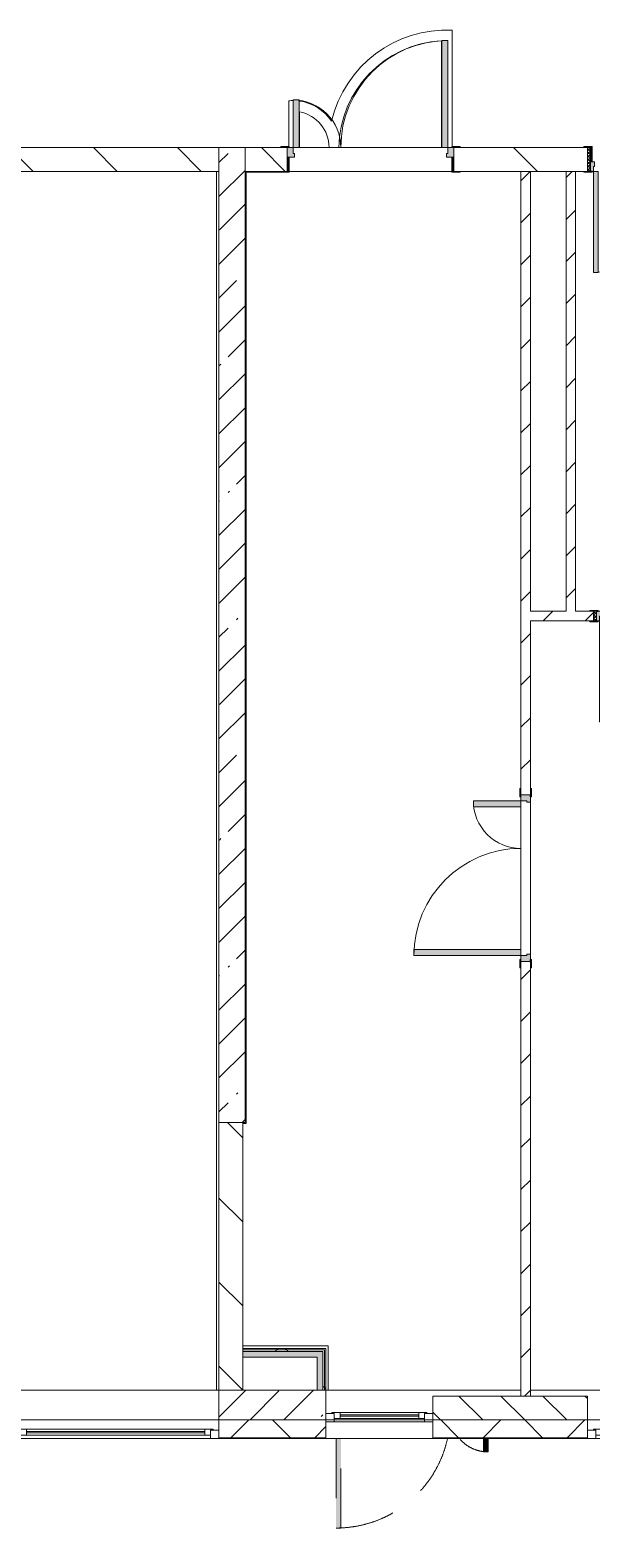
# Model space of a CAD drawing. Header units: millimetres. Extents: x -3917 to 185442, y -8553 to 29000.
# Drawn here: x 163972 to 168692, y -1010 to 11589 of the extents above; entities that cross this region are included whole.
import ezdxf

# ---------------------------------------------------------------- set-up
doc = ezdxf.new("R2010")
doc.units = ezdxf.units.MM
doc.linetypes.add('200_ШТРИХ__ш1_п0_6_', pattern=[800, 500, -300])
for name, color, linetype, lineweight in [('A-DETL-MBND-1', 7, '200_ШТРИХ__ш1_п0_6_', 9), ('A-GLAZ-2', 7, 'Continuous', 5), ('A-WALL', 7, 'Continuous', 9), ('A-WALL-4', 7, 'Continuous', 5), ('I-WALL-4', 7, 'Continuous', 5), ('S-COLS-4', 7, 'Continuous', 5)]:
    doc.layers.add(name, color=color, linetype=linetype, lineweight=lineweight)
for name, color, linetype, lineweight, true_color in [('A-DOOR-1', 7, 'Continuous', 5, 0xaaaaaa), ('A-DOOR-2', 7, 'Continuous', 5, 0xe2e2e2), ('A-DOOR-FRAM-1', 7, 'Continuous', 5, 0xe2e2e2), ('A-DOOR-FRAM-2', 7, 'Continuous', 5, 0xaaaaaa), ('A-FLOR-2', 7, 'Continuous', 5, 0xaaaaaa), ('I-WALL-3', 7, 'Continuous', 9, 0xe7e7e7)]:
    doc.layers.add(name, color=color, linetype=linetype, lineweight=lineweight, true_color=true_color)
pattern_1 = [(135, (58431.5, 0), (-353.5534, -353.5534), [])]
pattern_2 = [(45, (58431.52, 0), (-176.7767, 176.7767), [])]
pattern_3 = [(45, (58431.5, 0), (-285.1231, 285.1231), []), (45, (58716.64, 0), (-285.1231, 285.1231), [504.031, -100.806, 16.764, -84.042])]
pattern_4 = [(45, (58431.5, 0), (-530.33, 530.33), []), (135, (58431.5, 0), (-530.33, -530.33), [])]

# ---------------------------------------------------------------- blocks, each defined once
blk = doc.blocks.new('120_Окно_СКБ_1Ст - 120_Окно_СКБ_1Ст 900х2500_h_ с форточкой-22876038-2_10_1_птичка')
at = {"layer": 'A-GLAZ-2'}
for p, q in [((-450, -127), (-450, -57)), ((-450, -57), (-380, -57)), ((450, -57), (-450, -57)), ((-380, -57), (-380, -127)), ((380, -87), (-380, -87)), ((-380, -87), (-380, -127)), ((-330, -137), (-330, -87)), ((-330, -107), (330, -107)), ((330, -117), (-330, -117)), ((330, -137), (330, -87)), ((380, -127), (380, -57)), ((380, -57), (450, -57)), ((380, -127), (380, -87)), ((450, -57), (450, -127)), ((-380, -127), (-450, -127)), ((-450, -127), (-400, -127)), ((-380, -127), (-400, -127)), ((-400, -127), (-400, -137)), ((-400, -137), (400, -137)), ((400, -137), (-400, -137)), ((450, -127), (380, -127)), ((400, -127), (380, -127)), ((400, -127), (450, -127)), ((400, -137), (400, -127))]:
    blk.add_line(p, q, dxfattribs=at)
blk = doc.blocks.new('110_Дверь_СКБ_2Ст - Д-2а_л_ Из коридора на лестницу-32216062-2_10_1_птичка')
at = {"layer": 'A-DOOR-2'}
for points in [[(612.5, 100), (662.5, 100), (662.5, 1000), (612.5, 1000), (612.5, 721)], [(-587.5, 100), (-587.5, 500), (-637.5, 500), (-637.5, 100)], [(712.5, -100), (712.5, 20), (697.5, 20), (697.5, -100)]]:
    blk.add_hatch(color=256, dxfattribs=at).paths.add_polyline_path(points)
h = blk.add_hatch(color=256, dxfattribs=at)
h.paths.add_polyline_path([(652.5, 20), (712.5, 20), (712.5, 100), (662.5, 100), (662.5, 50), (652.5, 50)])
h.paths.add_polyline_path([(-687.5, 20), (-627.5, 20), (-627.5, 50), (-637.5, 50), (-637.5, 100), (-687.5, 100)])
at = {"layer": 'A-DOOR-FRAM-1'}
for points in [[(-672.5, 100), (-672.5, 108), (-742.5, 108), (-742.5, 100)], [(-672.5, -100), (-672.5, 20), (-687.5, 20), (-687.5, -100)], [(767.5, 100), (767.5, 108), (697.5, 108), (697.5, 100)], [(-672.5, -108), (-672.5, -100), (-742.5, -100), (-742.5, -108)], [(767.5, -108), (767.5, -100), (697.5, -100), (697.5, -108)]]:
    blk.add_hatch(color=256, dxfattribs=at).paths.add_polyline_path(points)
at = {"layer": 'A-DOOR-1'}
for p, q in [((662.5, 1000), (612.5, 1000)), ((612.5, 1000), (612.5, 100)), ((662.5, 100), (662.5, 1000)), ((-637.5, 500), (-637.5, 100)), ((-587.5, 500), (-637.5, 500)), ((-587.5, 100), (-587.5, 500)), ((-637.5, 100), (-587.5, 100)), ((612.5, 100), (662.5, 100))]:
    blk.add_line(p, q, dxfattribs=at)
for centre, radius, start, end in [((662.5, 100), 900, 90, 180), ((-637.5, 100), 400, 360, 90)]:
    blk.add_arc(centre, radius, start, end, dxfattribs=at)
at = {"layer": 'A-DOOR-FRAM-2'}
for p, q in [((-672.5, 108), (-742.5, 108)), ((-742.5, 108), (-742.5, 100)), ((-742.5, 100), (-672.5, 100)), ((-637.5, 100), (-687.5, 100)), ((-687.5, 100), (-687.5, 20)), ((-687.5, 20), (-627.5, 20)), ((-672.5, 20), (-687.5, 20)), ((-687.5, 20), (-687.5, -100)), ((-672.5, 100), (-672.5, 108)), ((-672.5, -100), (-672.5, 20)), ((-637.5, 50), (-637.5, 100)), ((-627.5, 50), (-637.5, 50)), ((-627.5, 20), (-627.5, 50)), ((662.5, 50), (652.5, 50)), ((652.5, 50), (652.5, 20)), ((652.5, 20), (712.5, 20)), ((662.5, 100), (662.5, 50)), ((712.5, 100), (662.5, 100)), ((767.5, 108), (697.5, 108)), ((697.5, 108), (697.5, 100)), ((697.5, 100), (767.5, 100)), ((712.5, 20), (697.5, 20)), ((697.5, 20), (697.5, -100)), ((712.5, 20), (712.5, 100)), ((712.5, -100), (712.5, 20)), ((767.5, 100), (767.5, 108)), ((-672.5, -100), (-742.5, -100)), ((-742.5, -100), (-742.5, -108)), ((-742.5, -108), (-672.5, -108)), ((-687.5, -100), (-672.5, -100)), ((-672.5, -108), (-672.5, -100)), ((697.5, -100), (712.5, -100)), ((767.5, -100), (697.5, -100)), ((697.5, -100), (697.5, -108)), ((697.5, -108), (767.5, -108)), ((767.5, -108), (767.5, -100))]:
    blk.add_line(p, q, dxfattribs=at)
blk = doc.blocks.new('110_Дверь_СКБ_1Ст_Внутренняя1 - Д-8 950x2100h_охрана-V152-2_10_1_птичка')
at = {"layer": 'A-DOOR-1'}
h = blk.add_hatch(dxfattribs=at)
h.set_pattern_fill('FP_128', color=256, style=0, pattern_type=2)
h.set_pattern_definition([(135, (1826.41, 164.685), (-14.14214, -14.14214), []), (225, (1826.41, 164.685), (14.14214, -14.14214), [])])
h.paths.add_polyline_path([(487.5, 100), (462.5, 100), (462.5, -100), (487.5, -100)])
at = {"layer": 'A-DOOR-2'}
h = blk.add_hatch(color=256, dxfattribs=at)
h.paths.add_polyline_path([(437.5, 100), (437.5, 60), (427.5, 60), (427.5, 20), (462.5, 20), (461.2, 100)])
h.paths.add_polyline_path([(-437.5, 100), (-437.5, 20), (-402.5, 20), (-402.5, 60), (-412.5, 60), (-412.5, 100)])
at = {"layer": 'A-DOOR-FRAM-1'}
for points in [[(397.5, 950), (397.5, 100), (437.5, 100), (437.5, 950)], [(-422.5, 108), (-492.5, 108), (-492.5, 100), (-422.5, 100)], [(-422.5, 20), (-437.5, 20), (-437.5, -100), (-422.5, -100)], [(461.2, 108), (447.5, 108), (447.5, 100), (517.5, 100), (517.5, 108)], [(461.2, 20), (447.5, 20), (447.5, -100), (462.5, -100), (462.5, 20)], [(-422.5, -100), (-492.5, -100), (-492.5, -108), (-422.5, -108)], [(517.5, -100), (447.5, -100), (447.5, -108), (517.5, -108)]]:
    blk.add_hatch(color=256, dxfattribs=at).paths.add_polyline_path(points)
at = {"layer": 'A-DOOR-FRAM-2'}
h = blk.add_hatch(dxfattribs=at)
h.set_pattern_fill('FP_129', color=256, style=0, pattern_type=2)
h.set_pattern_definition([(45, (-296.384, 164.685), (-14.1421, 14.1421), []), (135, (-296.384, 164.685), (-14.1421, -14.1421), [])])
h.paths.add_polyline_path([(-437.5, 100), (-462.5, 100), (-462.5, -100), (-437.5, -100)])
at = {"layer": 'A-DOOR-1'}
for p, q in [((437.5, 950), (397.5, 950)), ((397.5, 950), (397.5, 100)), ((437.5, 100), (437.5, 950)), ((397.5, 100), (437.5, 100))]:
    blk.add_line(p, q, dxfattribs=at)
blk.add_arc((437.5, 100), 850, 90, 180, dxfattribs=at)
at = {"layer": 'A-DOOR-FRAM-2'}
for p, q in [((-422.5, 108), (-492.5, 108)), ((-492.5, 108), (-492.5, 100)), ((-492.5, 100), (-422.5, 100)), ((-437.5, 100), (-462.5, 100)), ((-462.5, 100), (-462.5, -100)), ((-412.5, 100), (-437.5, 100)), ((-437.5, 100), (-437.5, 20)), ((-437.5, -100), (-437.5, 100)), ((-422.5, 100), (-437.5, 100)), ((-437.5, 100), (-437.5, 99)), ((-437.5, 99), (-422.5, 99)), ((-437.5, 20), (-402.5, 20)), ((-422.5, 20), (-437.5, 20)), ((-437.5, 20), (-437.5, -100)), ((-422.5, 100), (-422.5, 108)), ((-422.5, 99), (-422.5, 100)), ((-422.5, -100), (-422.5, 20)), ((-412.5, 60), (-412.5, 100)), ((-402.5, 60), (-412.5, 60)), ((-402.5, 20), (-402.5, 60)), ((437.5, 60), (427.5, 60)), ((427.5, 60), (427.5, 20)), ((427.5, 20), (462.5, 20)), ((437.5, 100), (437.5, 60)), ((462.5, 100), (437.5, 100)), ((517.5, 108), (447.5, 108)), ((447.5, 108), (447.5, 100)), ((462.5, 100), (447.5, 100)), ((447.5, 100), (447.5, 99)), ((447.5, 100), (517.5, 100)), ((447.5, 99), (462.5, 99)), ((462.5, 20), (447.5, 20)), ((447.5, 20), (447.5, -100)), ((462.5, 20), (462.5, 100)), ((487.5, 100), (462.5, 100)), ((462.5, 100), (462.5, -100)), ((462.5, 99), (462.5, 100)), ((462.5, -100), (462.5, 20)), ((487.5, -100), (487.5, 100)), ((517.5, 100), (517.5, 108)), ((-422.5, -100), (-492.5, -100)), ((-492.5, -100), (-492.5, -108)), ((-492.5, -108), (-422.5, -108)), ((-462.5, -100), (-437.5, -100)), ((-437.5, -100), (-422.5, -100)), ((-422.5, -108), (-422.5, -100)), ((447.5, -100), (462.5, -100)), ((517.5, -100), (447.5, -100)), ((447.5, -100), (447.5, -108)), ((447.5, -108), (517.5, -108)), ((462.5, -100), (487.5, -100)), ((517.5, -108), (517.5, -100))]:
    blk.add_line(p, q, dxfattribs=at)
blk = doc.blocks.new('110_Дверь_СКБ_1Ст_Внутренняя1 - Д-8 950x2100h_охрана-V153-2_10_1_птичка')
at = {"layer": 'A-DOOR-1'}
h = blk.add_hatch(dxfattribs=at)
h.set_pattern_fill('FP_168', color=256, style=0, pattern_type=2)
h.set_pattern_definition([(135, (1826.41, 104.685), (-14.14214, -14.14214), []), (225, (1826.41, 104.685), (14.14214, -14.14214), [])])
h.paths.add_polyline_path([(487, 40), (462, 40), (462, -40), (487, -40)])
at = {"layer": 'A-DOOR-2'}
h = blk.add_hatch(color=256, dxfattribs=at)
h.paths.add_polyline_path([(437, 40), (437, 0), (427, 0), (427, -40), (462, -40), (462, 40)])
h.paths.add_polyline_path([(-413, 40), (-438, 40), (-438, -40), (-403, -40), (-403, 0), (-413, 0)])
at = {"layer": 'A-DOOR-FRAM-1'}
for points in [[(437, 890), (397, 890), (397, 40), (437, 40), (437, 67)], [(-493, 48), (-493, 40), (-423, 40), (-423, 48)], [(517, 48), (447, 48), (447, 40), (517, 40)], [(-423, -40), (-493, -40), (-493, -48), (-423, -48)], [(447, -40), (447, -48), (517, -48), (517, -40)]]:
    blk.add_hatch(color=256, dxfattribs=at).paths.add_polyline_path(points)
at = {"layer": 'A-DOOR-FRAM-2'}
h = blk.add_hatch(dxfattribs=at)
h.set_pattern_fill('FP_169', color=256, style=0, pattern_type=2)
h.set_pattern_definition([(45, (-296.384, 104.685), (-14.1421, 14.1421), []), (135, (-296.384, 104.685), (-14.1421, -14.1421), [])])
h.paths.add_polyline_path([(-438, 40), (-463, 40), (-463, -40), (-438, -40)])
at = {"layer": 'A-DOOR-1'}
for p, q in [((437, 890), (397, 890)), ((397, 890), (397, 40)), ((437, 40), (437, 890)), ((397, 40), (437, 40))]:
    blk.add_line(p, q, dxfattribs=at)
blk.add_arc((437, 40), 850, 90, 180, dxfattribs=at)
at = {"layer": 'A-DOOR-FRAM-2'}
for p, q in [((-423, 48), (-493, 48)), ((-493, 48), (-493, 40)), ((-493, 40), (-423, 40)), ((-438, 40), (-463, 40)), ((-463, 40), (-463, -40)), ((-413, 40), (-438, 40)), ((-438, 40), (-438, -40)), ((-438, -40), (-438, 40)), ((-423, 40), (-438, 40)), ((-438, 40), (-438, 39)), ((-438, 39), (-423, 39)), ((-423, 40), (-423, 48)), ((-423, 39), (-423, 40)), ((-413, 0), (-413, 40)), ((-403, 0), (-413, 0)), ((-403, -40), (-403, 0)), ((437, 0), (427, 0)), ((427, 0), (427, -40)), ((437, 40), (437, 0)), ((462, 40), (437, 40)), ((517, 48), (447, 48)), ((447, 48), (447, 40)), ((462, 40), (447, 40)), ((447, 40), (447, 39)), ((447, 40), (517, 40)), ((447, 39), (462, 39)), ((462, -40), (462, 40)), ((487, 40), (462, 40)), ((462, 40), (462, -40)), ((462, 39), (462, 40)), ((487, -40), (487, 40)), ((517, 40), (517, 48)), ((-423, -40), (-493, -40)), ((-493, -40), (-493, -48)), ((-493, -48), (-423, -48)), ((-463, -40), (-438, -40)), ((-423, -39), (-438, -39)), ((-438, -39), (-438, -40)), ((-438, -40), (-403, -40)), ((-438, -40), (-423, -40)), ((-423, -40), (-423, -39)), ((-423, -48), (-423, -40)), ((427, -40), (462, -40)), ((462, -39), (447, -39)), ((447, -39), (447, -40)), ((447, -40), (462, -40)), ((517, -40), (447, -40)), ((447, -40), (447, -48)), ((447, -48), (517, -48)), ((462, -40), (462, -39)), ((462, -40), (487, -40)), ((517, -48), (517, -40))]:
    blk.add_line(p, q, dxfattribs=at)
blk = doc.blocks.new('110_Дверь_СКБ_2Ст_Наружная - ДН-5_л__ Двухстворчатая 1350 х3800 _h_ в свету с верхним остеклением-21877029-2_10_1_птичка')
at = {"layer": 'A-DETL-MBND-1'}
for points in [[(619, 1010), (619, 258), (659, 258), (659, 1010)], [(-621, 370), (-621, 258), (-581, 258), (-581, 370)]]:
    blk.add_hatch(color=256, dxfattribs=at).paths.add_polyline_path(points)
for p, q in [((659, 1010), (619, 1010)), ((619, 1010), (619, 258)), ((659, 258), (659, 1010)), ((-621, 370), (-621, 258)), ((-581, 370), (-621, 370)), ((-581, 258), (-581, 370))]:
    blk.add_line(p, q, dxfattribs=at)
for centre, radius, start, end in [((659, 50), 960, 90, 167.443), ((-621, 50), 320, 42.2942, 90)]:
    blk.add_arc(centre, radius, start, end, dxfattribs=at)
blk = doc.blocks.new('120_Окно_СКБ_2Ст_Фрамуга сверху - 120_Окно_СКБ_2Ст_2300х2500_h_ ДОО-22877051-2_10_1_птичка')
at = {"layer": 'A-GLAZ-2'}
for p, q in [((-1150, 13), (-1150, 83)), ((-1150, 83), (-1080, 83)), ((1150, 83), (-1150, 83)), ((-1080, 13), (-1150, 13)), ((-1150, 13), (-1100, 13)), ((-1080, 13), (-1100, 13)), ((-1100, 13), (-1100, 3)), ((-1100, 3), (540, 3)), ((540, 3), (-1100, 3)), ((-1080, 83), (-1080, 13)), ((-1080, 83), (1080, 83)), ((520, 53), (-1080, 53)), ((-1080, 53), (-1080, 13)), ((-1030, 3), (-1030, 53)), ((-1030, 33), (470, 33)), ((470, 23), (-1030, 23)), ((470, 3), (470, 53)), ((520, 13), (520, 83)), ((520, 83), (590, 83)), ((520, 13), (520, 53)), ((590, 13), (520, 13)), ((540, 13), (520, 13)), ((540, 13), (570, 13)), ((540, 13), (570, 13)), ((540, 3), (540, 13)), ((590, 13), (570, 13)), ((570, 13), (570, 3)), ((570, 3), (1100, 3)), ((1100, 3), (570, 3)), ((590, 83), (590, 13)), ((1080, 53), (590, 53)), ((590, 53), (590, 13)), ((640, 3), (640, 53)), ((640, 33), (1030, 33)), ((1030, 23), (640, 23)), ((1030, 3), (1030, 53)), ((1080, 13), (1080, 83)), ((1080, 83), (1150, 83)), ((1080, 13), (1080, 53)), ((1150, 13), (1080, 13)), ((1100, 13), (1080, 13)), ((1100, 13), (1150, 13)), ((1100, 3), (1100, 13)), ((1150, 83), (1150, 13))]:
    blk.add_line(p, q, dxfattribs=at)
blk = doc.blocks.new('110_Дверь_СКБ_2Ст - Д-5_п_ Из игровой в коридор-32351726-2_10_1_птичка')
at = {"layer": 'A-DOOR-2'}
h = blk.add_hatch(color=256, dxfattribs=at)
h.paths.add_polyline_path([(712, -40), (712, 40), (652, 40), (652, 10), (662, 10), (662, -40)])
h.paths.add_polyline_path([(-628, 40), (-688, 40), (-688, -40), (-638, -40), (-638, 10), (-628, 10)])
for points in [[(-588, -440), (-588, -40), (-638, -40), (-638, -440)], [(662, -40), (612, -40), (612, -940), (662, -940)]]:
    blk.add_hatch(color=256, dxfattribs=at).paths.add_polyline_path(points)
at = {"layer": 'A-DOOR-FRAM-1'}
for points in [[(-673, 48), (-743, 48), (-743, 40), (-673, 40)], [(767, 48), (697, 48), (697, 40), (767, 40)], [(-673, -40), (-743, -40), (-743, -48), (-673, -48)], [(767, -40), (697, -40), (697, -48), (767, -48)]]:
    blk.add_hatch(color=256, dxfattribs=at).paths.add_polyline_path(points)
at = {"layer": 'A-DOOR-1'}
for p, q in [((-638, -40), (-588, -40)), ((-638, -440), (-638, -40)), ((-588, -40), (-588, -440)), ((612, -40), (662, -40)), ((612, -940), (612, -40)), ((662, -40), (662, -940)), ((-588, -440), (-638, -440)), ((662, -940), (612, -940))]:
    blk.add_line(p, q, dxfattribs=at)
for centre, radius, start, end in [((-638, -40), 400, 270, 0), ((662, -40), 900, 180, 270)]:
    blk.add_arc(centre, radius, start, end, dxfattribs=at)
at = {"layer": 'A-DOOR-FRAM-2'}
for p, q in [((-743, 48), (-673, 48)), ((-743, 40), (-743, 48)), ((-673, 40), (-743, 40)), ((-688, 40), (-628, 40)), ((-688, -40), (-688, 40)), ((-688, 40), (-673, 40)), ((-688, 39), (-688, 40)), ((-673, 39), (-688, 39)), ((-673, 48), (-673, 40)), ((-673, 40), (-673, 39)), ((-638, 10), (-638, -40)), ((-628, 10), (-638, 10)), ((-628, 40), (-628, 10)), ((652, 40), (712, 40)), ((652, 10), (652, 40)), ((662, 10), (652, 10)), ((662, -40), (662, 10)), ((697, 40), (697, 48)), ((697, 48), (767, 48)), ((697, 39), (697, 40)), ((697, 40), (712, 40)), ((767, 40), (697, 40)), ((712, 39), (697, 39)), ((712, 40), (712, -40)), ((712, 40), (712, 39)), ((767, 48), (767, 40)), ((-743, -40), (-673, -40)), ((-743, -48), (-743, -40)), ((-673, -48), (-743, -48)), ((-638, -40), (-688, -40)), ((-673, -40), (-673, -48)), ((712, -40), (662, -40)), ((697, -48), (697, -40)), ((697, -40), (767, -40)), ((767, -48), (697, -48)), ((767, -40), (767, -48))]:
    blk.add_line(p, q, dxfattribs=at)

msp = doc.modelspace()

# ---------------------------------------------------------------- hatches: boundary and pattern name
at = {"layer": 'A-WALL-4'}
h = msp.add_hatch(dxfattribs=at)
h.set_pattern_fill('FP_125', color=256, style=0, pattern_type=2)
h.set_pattern_definition([(135, (58431.52, 0), (-176.7767, -176.7767), [])])
h.paths.add_polyline_path([(180461.5, -100), (181261.5, -100), (181261.5, 100), (180461.5, 100)])
h.paths.add_polyline_path([(168590.7, -100), (168661.5, -100), (168661.5, 100), (167361.5, 100), (167361.5, -100), (168126.9, -100)])
h.paths.add_polyline_path([(177402.1, -100), (177761.5, -100), (177761.5, 100), (177261.5, 100), (177261.5, -100)])
h.paths.add_polyline_path([(172111.5, -100), (172111.5, 100), (171861.5, 100), (171861.5, -100)])
h.paths.add_polyline_path([(173011.5, -100), (174061.5, -100), (174061.5, 100), (173011.5, 100)])
h.paths.add_polyline_path([(153211.5, -100), (153211.5, 100), (152961.5, 100), (152961.5, -100)])
h.paths.add_polyline_path([(154214.1, -100), (157461.5, -100), (157460.5, 100), (154111.5, 100), (154111.5, -100)])
h.paths.add_polyline_path([(161061.5, -100), (161311.5, -100), (161311.5, 100), (161061.5, 100)])
h.paths.add_polyline_path([(163025.6, -100), (163261.5, -100), (163261.5, 100), (162211.5, 100), (162211.5, -100)])
h.paths.add_polyline_path([(159261.5, -100), (160161.5, -100), (160161.5, 100), (159261.5, 100)])
h.paths.add_polyline_path([(150967.8, -100), (151161.5, -100), (151161.5, 100), (150361.5, 100), (150361.5, -100), (150527.3, -100)])
h = msp.add_hatch(dxfattribs=at)
h.set_pattern_fill('FP_115', color=256, style=0, pattern_type=2)
h.set_pattern_definition([(45, (58431.5, 0), (-353.5534, 353.5534), []), (135, (58431.5, 0), (-353.5534, -353.5534), [])])
h.paths.add_polyline_path([(180648.5, -250), (181261.5, -250), (181261.5, -100), (180461.5, -100), (180461.5, -250)])
h.paths.add_polyline_path([(178793.4, -250), (179561.5, -250), (179561.5, -100), (178661.5, -100), (178661.5, -250)])
h.paths.add_polyline_path([(183431, -250), (183511.5, -250), (183511.5, -100), (182161.5, -100), (182161.5, -250), (182503.5, -250)])
h.paths.add_polyline_path([(170961.5, -250), (172111.5, -250), (172111.5, -100), (170961.5, -100)])
h.paths.add_polyline_path([(165808.1, -250), (166461.5, -250), (166461.5, -100), (165561.5, -100), (165561.5, -250)])
h.paths.add_polyline_path([(167361.5, -250), (168661.5, -250), (168661.5, -100), (167361.5, -100)])
h.paths.add_polyline_path([(173011.5, -250), (174061.5, -250), (174061.5, -100), (173011.5, -100)])
h.paths.add_polyline_path([(177761.5, -250), (177761.5, -100), (176361.5, -100), (176361.5, -250), (177402.1, -250)])
h.paths.add_polyline_path([(160243, -250), (161311.5, -250), (161311.5, -100), (159261.5, -100), (159261.5, -250), (160161.5, -250)])
h.paths.add_polyline_path([(162211.5, -250), (163261.5, -250), (163261.5, -100), (162211.5, -100)])
h.paths.add_polyline_path([(157461.5, -250), (158361.5, -250), (158361.5, -100), (154111.5, -100), (154111.5, -250), (157460.5, -250)])
h.paths.add_polyline_path([(152061.5, -250), (153211.5, -250), (153211.5, -100), (152061.5, -100)])
h.paths.add_polyline_path([(147641.5, -250), (149461.5, -250), (149461.5, -100), (147641.5, -100)])
h.paths.add_polyline_path([(150504.1, -250), (151161.5, -250), (151161.5, -100), (150361.5, -100), (150361.5, -250)])
at = {"layer": 'I-WALL-3'}
for points in [[(166386.5, 426), (166386.5, 476), (165761.5, 476), (165761.5, 426), (165808.1, 426)], [(166386.5, 150), (166436.5, 150), (166436.5, 476), (166386.5, 476), (166386.5, 230.5)]]:
    msp.add_hatch(color=256, dxfattribs=at).paths.add_polyline_path(points)
at = {"layer": 'I-WALL-4'}
h = msp.add_hatch(dxfattribs=at)
h.set_pattern_fill('FP_126', color=256, style=0, pattern_type=2)
h.set_pattern_definition(pattern_1)
h.paths.add_polyline_path([(163556.5, 10400), (165561.5, 10400), (165561.5, 10600), (163526.5, 10600), (163526.5, 10400)])
h.paths.add_polyline_path([(161170.5, 10400), (162076.5, 10400), (162076.5, 10600), (160041.5, 10600), (160041.5, 10400)])
h = msp.add_hatch(dxfattribs=at)
h.set_pattern_fill('FP_123', color=256, style=0, pattern_type=2)
h.set_pattern_definition(pattern_3)
h.paths.add_polyline_path([(165781.5, 2400), (165781.5, 10600), (165561.5, 10600), (165561.5, 2400)])
h = msp.add_hatch(dxfattribs=at)
h.set_pattern_fill('FP_126', color=256, style=0, pattern_type=2)
h.set_pattern_definition(pattern_1)
h.paths.add_polyline_path([(177761.5, 10400), (179641.5, 10400), (179641.5, 10600), (177761.5, 10600)])
h.paths.add_polyline_path([(165808.1, 10400), (166136.5, 10400), (166136.5, 10600), (165781.5, 10600), (165781.5, 10400)])
h.paths.add_polyline_path([(169982, 10400), (170361.5, 10400), (170361.5, 10600), (169611.5, 10600), (169611.5, 10400), (169641.5, 10400)])
h.paths.add_polyline_path([(167536.5, 10400), (168661.5, 10400), (168661.5, 10600), (167536.5, 10600), (167536.5, 10520)])
h = msp.add_hatch(dxfattribs=at)
h.set_pattern_fill('FP_127', color=256, style=0, pattern_type=2)
h.set_pattern_definition(pattern_2)
h.paths.add_polyline_path([(168126.9, 100), (168181.5, 100), (168181.5, 3755), (168101.5, 3755), (168101.5, 100)])
h.paths.add_polyline_path([(168101.5, 5155), (168181.5, 5155), (168181.5, 10400), (168101.5, 10400), (168101.5, 5210)])
h = msp.add_hatch(dxfattribs=at)
h.set_pattern_fill('FP_127', color=256, style=0, pattern_type=2)
h.set_pattern_definition(pattern_2)
h.paths.add_polyline_path([(168561.5, 6700), (168561.5, 10400), (168481.5, 10400), (168481.5, 6700)])
h = msp.add_hatch(dxfattribs=at)
h.set_pattern_fill('FP_127', color=256, style=0, pattern_type=2)
h.set_pattern_definition(pattern_2)
h.paths.add_polyline_path([(168181.5, 6620), (168711.5, 6620), (168711.5, 6700), (168181.5, 6700)])
h.paths.add_polyline_path([(169661.5, 6620), (170361.5, 6620), (170361.5, 6700), (169661.5, 6700)])
h = msp.add_hatch(dxfattribs=at)
h.set_pattern_fill('FP_126', color=256, style=0, pattern_type=2)
h.set_pattern_definition(pattern_1)
h.paths.add_polyline_path([(165761.5, 150), (165761.5, 2400), (165561.5, 2400), (165561.5, 150)])
h = msp.add_hatch(dxfattribs=at)
h.set_pattern_fill('FP_227', color=256, style=0, pattern_type=2)
h.set_pattern_definition(pattern_4)
h.paths.add_polyline_path([(166449, 488.5), (166449, 501), (165761.5, 501), (165761.5, 488.5), (166436.5, 488.5)])
h = msp.add_hatch(dxfattribs=at)
h.set_pattern_fill('FP_227', color=256, style=0, pattern_type=2)
h.set_pattern_definition(pattern_4)
h.paths.add_polyline_path([(166386.5, 476), (166436.5, 476), (166436.5, 488.5), (165761.5, 488.5), (165761.5, 476), (165808.1, 476)])
h = msp.add_hatch(dxfattribs=at)
h.set_pattern_fill('FP_227', color=256, style=0, pattern_type=2)
h.set_pattern_definition(pattern_4)
h.paths.add_polyline_path([(166436.5, 150), (166449, 150), (166449, 488.5), (166436.5, 488.5), (166436.5, 230.5)])
h = msp.add_hatch(dxfattribs=at)
h.set_pattern_fill('FP_227', color=256, style=0, pattern_type=2)
h.set_pattern_definition(pattern_4)
h.paths.add_polyline_path([(166449, 150), (166461.5, 150), (166461.5, 501), (166449, 501), (166449, 230.5)])
at = {"layer": 'S-COLS-4'}
h = msp.add_hatch(dxfattribs=at)
h.set_pattern_fill('FP_123', color=256, style=0, pattern_type=2)
h.set_pattern_definition(pattern_3)
h.paths.add_polyline_path([(165561.5, -100), (166461.5, -100), (166461.5, 150), (165561.5, 150)])

# ---------------------------------------------------------------- linework, layer by layer
at = {"layer": 'A-FLOR-2'}
for p, q in [((167433.6, 11497.8), (167433.6, 10600)), ((167523.6, 10608), (167523.6, 11588.1)), ((166149.5, 10993.6), (166149.5, 10608)), ((166239.5, 10600), (166239.5, 10899.7)), ((166239.5, 10600), (166571.1, 10600)), ((165541.5, 150), (165541.5, 10400)), ((166081.5, 10392), (165791.5, 10392)), ((165791.5, 10392), (165791.5, 2392)), ((165791.5, 2392), (165761.5, 2392)), ((165761.5, 521), (166481.5, 521)), ((166481.5, 521), (166481.5, 150))]:
    msp.add_line(p, q, dxfattribs=at)
for centre, radius, start, end in [((167481.1, 10589), 1000, 87.56236, 166.45029), ((167481.1, 10589), 910, 92.99005, 179.3074), ((166183.1, 10600), 395, 89.4985, 94.87345), ((166183.1, 10600), 395, 34.42231, 82.19504), ((166183.1, 10600), 305, 360, 79.33549)]:
    msp.add_arc(centre, radius, start, end, dxfattribs=at)
at = {"layer": 'A-WALL'}
for p, q in [((165561.5, 10400), (165561.5, 10600)), ((165781.5, 10600), (165781.5, 10400)), ((168181.5, 10400), (168101.5, 10400)), ((168561.5, 10400), (168481.5, 10400)), ((165761.5, 488.5), (166449, 488.5)), ((165761.5, 476), (166436.5, 476)), ((166436.5, 476), (166436.5, 150)), ((166449, 488.5), (166449, 150)), ((168101.5, 100), (168181.5, 100)), ((167361.5, -100), (168661.5, -100)), ((168661.5, -100), (167361.5, -100)), ((165561.5, -250), (166461.5, -250)), ((167361.5, -250), (168661.5, -250)), ((165561.5, -253), (166461.5, -253)), ((167361.5, -253), (168661.5, -253))]:
    msp.add_line(p, q, dxfattribs=at)
at = {"layer": 'A-WALL-4'}
for p, q in [((168101.5, 100), (167361.5, 100)), ((167361.5, 100), (167361.5, -258)), ((168661.5, 100), (168181.5, 100)), ((168661.5, -258), (168661.5, 100)), ((165561.5, -100), (165561.5, -258)), ((165561.5, -100), (166461.5, -100)), ((166461.5, -258), (166461.5, -100)), ((151161.5, -258), (165561.5, -258)), ((177761.5, -258), (165561.5, -258))]:
    msp.add_line(p, q, dxfattribs=at)
at = {"layer": 'I-WALL-4'}
for p, q in [((166081.5, 10600), (163556.5, 10600)), ((166571.1, 10600), (167433.6, 10600)), ((168631.5, 10600), (167591.5, 10600)), ((163556.5, 10400), (165561.5, 10400)), ((165561.5, 10400), (165561.5, 150)), ((165781.5, 10400), (166081.5, 10400)), ((165781.5, 2400), (165781.5, 10400)), ((167521.5, 10400), (166151.5, 10400)), ((167591.5, 10400), (168101.5, 10400)), ((168101.5, 10400), (168101.5, 5210)), ((168181.5, 10400), (168481.5, 10400)), ((168181.5, 6700), (168181.5, 10400)), ((168481.5, 10400), (168481.5, 6700)), ((168561.5, 10400), (168631.5, 10400)), ((168561.5, 6700), (168561.5, 10400)), ((168481.5, 6700), (168181.5, 6700)), ((168681.5, 6700), (168561.5, 6700)), ((168181.5, 6620), (168681.5, 6620)), ((168181.5, 5210), (168181.5, 6620)), ((168101.5, 3855), (168101.5, 5055)), ((168181.5, 5095), (168181.5, 3815)), ((168101.5, 3700), (168101.5, 100)), ((168181.5, 100), (168181.5, 3700)), ((165781.5, 2400), (165561.5, 2400)), ((165761.5, 150), (165761.5, 2400)), ((166461.5, 501), (165761.5, 501)), ((165761.5, 426), (166386.5, 426)), ((166386.5, 426), (166386.5, 150)), ((166461.5, 150), (166461.5, 501)), ((161061.5, 150), (165561.5, 150)), ((165561.5, 150), (165761.5, 150)), ((166386.5, 150), (166461.5, 150)), ((166461.5, 150), (168101.5, 150)), ((168181.5, 150), (170961.5, 150)), ((165561.5, -100), (163261.5, -100)), ((167361.5, -100), (166461.5, -100)), ((170961.5, -100), (168661.5, -100))]:
    msp.add_line(p, q, dxfattribs=at)
at = {"layer": 'S-COLS-4'}
for p, q in [((166461.5, 150), (165561.5, 150)), ((165561.5, 150), (165561.5, -100)), ((166461.5, -100), (166461.5, 150)), ((165561.5, -100), (166461.5, -100))]:
    msp.add_line(p, q, dxfattribs=at)

# ---------------------------------------------------------------- block references
at = {"layer": 'A-DETL-MBND-1', "rotation": 180}
msp.add_blockref('110_Дверь_СКБ_2Ст_Наружная - ДН-5_л__ Двухстворчатая 1350 х3800 _h_ в свету с верхним остеклением-21877029-2_10_1_птичка', (167206, 0), dxfattribs=at)
at = {"layer": 'A-DOOR-1'}
msp.add_blockref('110_Дверь_СКБ_2Ст - Д-2а_л_ Из коридора на лестницу-32216062-2_10_1_птичка', (166824, 10500), dxfattribs=at)
for name, p, rotation in [('110_Дверь_СКБ_1Ст_Внутренняя1 - Д-8 950x2100h_охрана-V152-2_10_1_птичка', (169149, 10500), 180), ('110_Дверь_СКБ_1Ст_Внутренняя1 - Д-8 950x2100h_охрана-V153-2_10_1_птичка', (169199, 6660), 180), ('110_Дверь_СКБ_2Ст - Д-5_п_ Из игровой в коридор-32351726-2_10_1_птичка', (168141.5, 4467.5), 269.9999999999999)]:
    msp.add_blockref(name, p, dxfattribs=dict(at, rotation=rotation))
at = {"layer": 'A-GLAZ-2', "rotation": 180}
for name, p in [('120_Окно_СКБ_1Ст - 120_Окно_СКБ_1Ст 900х2500_h_ с форточкой-22876038-2_10_1_птичка', (166911.5, -175)), ('120_Окно_СКБ_2Ст_Фрамуга сверху - 120_Окно_СКБ_2Ст_2300х2500_h_ ДОО-22877051-2_10_1_птичка', (164411.5, -175)), ('120_Окно_СКБ_2Ст_Фрамуга сверху - 120_Окно_СКБ_2Ст_2300х2500_h_ ДОО-22877051-2_10_1_птичка', (169811.5, -175))]:
    msp.add_blockref(name, p, dxfattribs=at)

doc.saveas('drawing.dxf')
